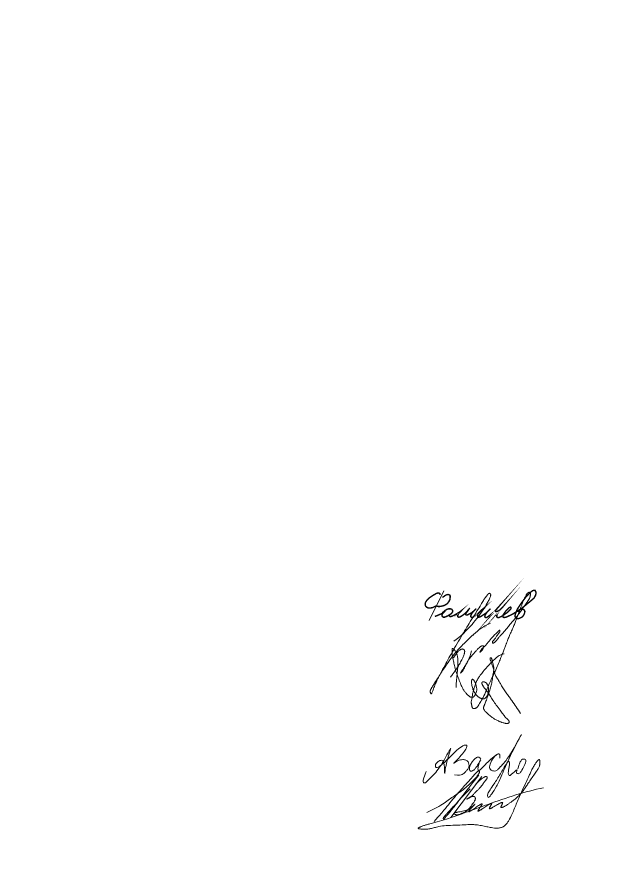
# Model space of a CAD drawing. Header units: millimetres. Extents: x 0 to 420, y 0 to 297.
# Drawn here: x 218.6 to 295.4, y 0 to 108.8 of the extents above; entities that cross this region are included whole.
import ezdxf

# ---------------------------------------------------------------- set-up
doc = ezdxf.new("R2010")
doc.units = ezdxf.units.MM
for name, pattern in [('K5LT32789', [0]), ('K5LT32790', [0]), ('K5LT32791', [0])]:
    doc.linetypes.add(name, pattern=pattern)
doc.layers.add('Системный слой', color=7, linetype='Continuous')

# ---------------------------------------------------------------- blocks, each defined once
blk = doc.blocks.new('U30')
at = {"layer": 'Системный слой', "color": 5, "linetype": 'K5LT32789', "lineweight": 18, "true_color": 0x0000ff}
for points in [[(278.21, 13.45), (278.01, 13.76), (277.7, 13.76), (277.4, 13.46), (277.07, 13.13), (276.8, 12.67), (276.69, 12.07), (276.87, 11.89), (277.2, 11.97), (277.4, 12.17), (277.63, 12.44), (277.95, 12.93), (278.3, 13.63), (277.95, 12.93), (277.83, 12.37), (277.83, 12.04), (277.91, 11.96), (278.06, 12.01), (278.74, 12.77), (279.48, 13.45), (279.85, 13.79), (280.25, 14.05), (280.44, 14.16), (280.59, 14.16), (280.66, 13.96), (280.66, 13.73), (280.66, 13.49), (280.66, 13.96), (280.59, 14.16), (280.44, 14.17), (279.85, 13.79), (279.31, 12.71), (279.31, 12.24), (279.53, 12.02), (279.84, 11.94), (280.16, 11.94), (280.41, 12.19), (280.73, 12.51), (281.76, 13.54), (284.24, 18.15), (281.76, 13.54), (280.88, 11.34), (280.2, 9.91), (279.59, 8.95), (279.19, 8.48), (279.07, 8.58), (279.07, 8.99), (279.35, 9.5), (279.87, 10.2), (280.71, 11.57), (281.55, 13.01), (281.73, 13.19), (281.87, 13.17), (281.91, 12.95), (281.84, 12.46), (281.78, 12.07), (281.7, 11.69), (281.78, 11.41), (281.94, 11.32), (282.16, 11.55), (282.58, 11.87), (282.95, 12.24), (282.71, 11.75), (282.82, 11.64), (282.99, 11.57), (283.18, 11.64), (283.41, 11.87), (284.04, 13.18), (283.96, 13.44), (283.73, 13.51), (283.42, 13.43), (283.22, 13.04), (283.07, 12.6), (282.95, 12.21)], [(271.18, 11.87), (271, 11.36), (270.81, 10.86), (270.76, 10.54), (270.89, 10.41), (271.08, 10.41), (271.25, 10.58), (271.76, 11.09), (273, 12.33), (274.79, 15.84), (273.71, 13.22), (273.53, 10.88), (273.53, 13.03), (273.31, 13.38), (272.79, 13.27), (272.44, 12.92), (272.32, 12.6), (272.44, 12.38), (272.76, 12.38), (273.53, 13.03), (274.58, 14.09), (275.31, 14.82), (276.13, 15.35), (276.48, 15.25), (276.39, 14.95), (276.18, 14.57), (275.49, 13.76), (274.92, 13.08), (274.53, 12.81), (275.29, 13.33), (275.91, 13.44), (276.31, 13.36), (276.58, 13.15), (276.7, 12.83), (276.7, 12.44), (276.46, 12.08), (276.22, 11.83), (275.84, 11.46), (275.42, 11.36), (274.84, 11.47)]]:
    blk.add_open_spline(points, degree=3, dxfattribs=at)
blk = doc.blocks.new('U31')
at = {"layer": 'Системный слой', "color": 5, "linetype": 'K5LT32790', "lineweight": 18, "true_color": 0x0000ff}
blk.add_open_spline([(275.03, 22.66), (275.06, 23.85), (275.36, 25.19), (275.22, 26.6), (275.15, 26.88), (275.08, 27.06), (274.99, 27.22), (274.91, 27.36), (274.82, 27.48), (274.75, 27.57), (274.7, 27.62), (274.66, 27.65), (274.64, 27.66), (274.63, 27.67), (274.61, 27.68), (274.6, 27.68), (274.59, 27.68), (274.59, 27.68), (274.58, 27.68), (274.57, 27.68), (274.57, 27.68), (274.56, 27.68), (274.56, 27.67), (274.55, 27.67), (274.55, 27.66), (274.54, 27.65), (274.53, 27.64), (274.53, 27.63), (274.52, 27.61), (274.52, 27.59), (274.51, 27.56), (274.5, 27.51), (274.5, 27.45), (274.5, 27.36), (274.5, 27.25), (274.5, 27.12), (274.52, 26.99), (274.54, 26.83), (274.57, 26.64), (274.63, 26.38), (274.71, 25.99), (274.82, 25.43), (275.01, 24.73), (275.28, 23.97), (275.55, 23.27), (275.8, 22.67), (276.05, 22.24), (276.29, 21.93), (276.5, 21.72), (276.66, 21.57), (276.77, 21.48), (276.84, 21.45), (276.9, 21.43), (276.95, 21.41), (277, 21.41), (277.05, 21.41), (277.1, 21.41), (277.15, 21.42), (277.2, 21.44), (277.24, 21.45), (277.27, 21.48), (277.3, 21.5), (277.34, 21.53), (277.37, 21.57), (277.42, 21.63), (277.47, 21.72), (277.54, 21.83), (277.6, 21.96), (277.64, 22.09), (277.67, 22.21), (277.68, 22.33), (277.68, 22.46), (277.66, 22.63), (277.62, 22.84), (277.56, 23.06), (277.49, 23.27), (277.43, 23.42), (277.37, 23.51), (277.32, 23.58), (277.28, 23.63), (277.24, 23.67), (277.21, 23.69), (277.19, 23.71), (277.18, 23.72), (277.16, 23.72), (277.15, 23.73), (277.14, 23.73), (277.14, 23.73), (277.13, 23.73), (277.12, 23.72), (277.12, 23.72), (277.11, 23.72), (277.1, 23.71), (277.1, 23.71), (277.09, 23.7), (277.08, 23.69), (277.07, 23.68), (277.06, 23.66), (277.05, 23.63), (277.04, 23.6), (277.02, 23.55), (277.01, 23.5), (277, 23.44), (277, 23.37), (277, 23.28), (277.02, 23.16), (277.05, 23), (277.09, 22.78), (277.15, 22.54), (277.23, 22.32), (277.34, 22.12), (277.46, 21.92), (277.61, 21.73), (277.77, 21.56), (277.93, 21.43), (278.06, 21.33), (278.18, 21.28), (278.28, 21.24), (278.37, 21.21), (278.44, 21.2), (278.51, 21.2), (278.57, 21.2), (278.62, 21.22), (278.66, 21.23), (278.7, 21.25), (278.74, 21.27), (278.78, 21.3), (278.82, 21.34), (278.88, 21.4), (278.94, 21.48), (279, 21.58), (279.06, 21.7), (279.12, 21.84), (279.16, 21.98), (279.19, 22.14), (279.2, 22.3), (279.2, 22.48), (279.18, 22.65), (279.14, 22.82), (279.09, 22.95), (279.04, 23.06), (278.99, 23.14), (278.94, 23.21), (278.89, 23.25), (278.84, 23.3), (278.78, 23.33), (278.72, 23.36), (278.66, 23.38), (278.61, 23.4), (278.57, 23.41), (278.53, 23.41), (278.5, 23.4), (278.48, 23.4), (278.45, 23.39), (278.42, 23.38), (278.4, 23.36), (278.38, 23.35), (278.37, 23.34), (278.35, 23.32), (278.35, 23.31), (278.34, 23.3), (278.34, 23.29), (278.33, 23.28), (278.33, 23.26), (278.33, 23.24), (278.33, 23.22), (278.33, 23.2), (278.34, 23.17), (278.36, 23.13), (278.38, 23.08), (278.41, 23.01), (278.46, 22.92), (278.52, 22.81), (278.6, 22.69), (278.72, 22.54), (278.9, 22.34), (279.12, 22.02), (279.41, 21.57), (279.75, 21), (280.2, 20.4), (280.65, 19.81), (281.02, 19.3), (281.29, 18.92), (281.5, 18.71), (281.64, 18.6), (281.72, 18.5), (281.78, 18.43), (281.81, 18.37), (281.83, 18.32), (281.84, 18.28), (281.84, 18.25), (281.85, 18.22), (281.84, 18.2), (281.84, 18.19), (281.84, 18.17), (281.83, 18.16), (281.82, 18.15), (281.81, 18.14), (281.8, 18.13), (281.79, 18.11), (281.77, 18.1), (281.75, 18.09), (281.72, 18.08), (281.68, 18.06), (281.64, 18.05), (281.59, 18.05), (281.53, 18.04), (281.46, 18.05), (281.37, 18.06), (281.23, 18.09), (281.02, 18.15), (280.72, 18.25), (280.36, 18.41), (279.99, 18.6), (279.69, 18.79), (279.45, 18.99), (279.23, 19.18), (279, 19.39), (278.79, 19.57), (278.67, 19.72), (278.61, 19.81), (278.58, 19.87), (278.57, 19.92), (278.56, 19.97), (278.55, 20.02), (278.55, 20.07), (278.56, 20.12), (278.57, 20.17), (278.59, 20.23), (278.62, 20.31), (278.66, 20.41), (278.73, 20.57), (278.82, 20.78), (278.92, 21.07), (279.02, 21.38), (279.15, 21.72), (279.3, 22.13), (279.46, 22.65), (279.61, 23.25), (279.7, 23.81), (279.75, 24.26), (279.82, 24.61), (279.87, 24.9), (279.88, 25.13), (279.86, 25.31), (279.82, 25.49), (279.77, 25.69), (279.72, 25.9), (279.68, 26.08), (279.65, 26.22), (279.62, 26.32), (279.59, 26.38), (279.57, 26.42), (279.56, 26.45), (279.55, 26.46), (279.54, 26.47), (279.53, 26.48), (279.52, 26.48), (279.51, 26.48), (279.5, 26.49), (279.5, 26.49), (279.49, 26.49), (279.48, 26.49), (279.47, 26.48), (279.46, 26.48), (279.45, 26.47), (279.44, 26.47), (279.43, 26.46), (279.42, 26.45), (279.41, 26.44), (279.4, 26.43), (279.4, 26.42), (279.39, 26.41), (279.39, 26.39), (279.38, 26.37), (279.38, 26.35), (279.38, 26.33), (279.39, 26.3), (279.4, 26.26), (279.41, 26.21), (279.43, 26.15), (279.47, 26.07), (279.52, 25.97), (279.57, 25.85), (279.61, 25.71), (279.66, 25.53), (279.74, 25.31), (279.83, 25.05), (279.92, 24.74), (280, 24.46), (280.09, 24.21), (280.21, 24), (280.34, 23.79), (280.5, 23.55), (280.67, 23.24), (280.9, 22.83), (281.2, 22.37), (281.54, 21.88), (281.87, 21.42), (282.47, 20.59), (282.94, 19.9), (283.29, 19.35)], degree=3, knots=[0, 0, 0, 0, 23.088924, 25.905784, 27.368497, 28.578535, 29.721875, 30.813961, 31.805183, 32.534012, 32.992903, 33.225793, 33.377047, 33.48833, 33.574551, 33.643805, 33.701224, 33.750367, 33.79387, 33.833355, 33.872141, 33.912355, 33.95659, 34.00557, 34.061357, 34.126468, 34.204109, 34.298549, 34.415744, 34.564555, 34.759459, 35.028229, 35.412864, 35.997175, 36.728139, 37.568941, 38.433825, 39.401332, 40.578431, 42.235398, 44.569602, 48.269133, 53.187712, 58.58434, 63.764044, 67.778676, 70.998143, 73.369834, 75.349816, 76.796874, 77.581324, 78.028914, 78.378087, 78.696803, 79.013489, 79.343373, 79.678587, 80.006824, 80.317932, 80.606471, 80.866035, 81.11641, 81.383983, 81.718354, 82.16781, 82.839361, 83.733235, 84.705422, 85.582724, 86.324391, 87.057116, 87.890757, 88.945341, 90.321141, 91.965571, 93.426367, 94.484215, 95.101021, 95.580997, 96.013141, 96.361093, 96.626002, 96.782739, 96.889142, 96.971138, 97.03813, 97.095272, 97.145901, 97.188561, 97.228747, 97.268915, 97.315311, 97.366861, 97.425655, 97.494454, 97.577142, 97.679623, 97.811915, 97.985663, 98.226797, 98.532587, 98.897786, 99.296036, 99.737821, 100.261724, 100.964229, 101.99978, 103.525411, 105.150667, 106.72453, 108.093532, 109.590313, 111.195302, 112.777483, 114.126394, 115.159714, 115.93325, 116.599105, 117.196687, 117.716186, 118.147278, 118.512091, 118.830828, 119.112084, 119.376147, 119.650254, 119.966184, 120.348472, 120.832611, 121.462575, 122.257884, 123.166317, 124.121896, 125.077441, 126.058759, 127.110722, 128.27138, 129.455541, 130.54928, 131.472222, 132.224076, 132.842804, 133.343527, 133.786162, 134.209733, 134.641953, 135.076751, 135.490934, 135.840567, 136.1162, 136.329021, 136.516582, 136.697073, 136.87991, 137.063295, 137.235465, 137.38613, 137.514261, 137.623548, 137.718445, 137.797689, 137.875651, 137.957944, 138.055516, 138.163779, 138.288043, 138.436309, 138.622516, 138.862075, 139.203128, 139.704326, 140.381097, 141.218915, 142.127317, 143.259517, 144.821141, 147.317764, 150.75711, 155.19517, 160.069171, 165.224464, 169.471142, 172.421411, 174.092925, 175.138298, 175.966748, 176.479558, 176.900272, 177.244752, 177.52135, 177.72293, 177.873709, 177.996322, 178.101436, 178.195314, 178.281517, 178.366118, 178.454913, 178.554755, 178.670049, 178.807074, 178.975201, 179.187234, 179.439473, 179.719727, 180.029511, 180.383269, 180.823448, 181.407111, 182.246837, 183.563618, 185.512414, 188.365901, 191.16936, 193.636194, 195.215931, 197.147086, 199.269225, 201.224518, 202.392176, 202.935446, 203.335749, 203.665039, 203.98044, 204.30527, 204.630666, 204.95421, 205.28424, 205.683122, 206.145312, 206.866804, 207.837862, 209.464316, 211.387339, 213.648133, 215.828171, 218.361631, 222.046321, 226.400789, 230.237614, 232.987127, 235.143069, 237.145235, 238.600123, 239.59432, 240.714469, 242.086859, 243.579513, 244.83703, 245.773068, 246.379449, 246.80954, 247.077534, 247.227517, 247.33398, 247.41847, 247.489521, 247.552012, 247.609222, 247.663606, 247.717168, 247.768592, 247.820784, 247.876677, 247.942191, 248.018083, 248.10247, 248.189421, 248.269471, 248.347072, 248.425637, 248.512886, 248.605679, 248.706816, 248.820413, 248.952282, 249.111489, 249.313956, 249.574155, 249.89782, 250.303709, 250.841791, 251.528272, 252.381244, 253.359593, 254.475963, 255.872687, 257.851092, 259.938273, 261.963603, 263.469883, 265.046448, 266.586695, 268.366913, 270.599666, 273.407082, 277.373027, 281.234201, 284.882343, 288.313023, 301, 301, 301, 301], dxfattribs=at)
blk = doc.blocks.new('U32')
at = {"layer": 'Системный слой', "color": 5, "linetype": 'K5LT32790', "lineweight": 18, "true_color": 0x0000ff}
for points, knots in [([(277, 27.38), (276.93, 26.95), (276.72, 26.4), (276.4, 25.74), (276.18, 25.39), (276.03, 25.1), (275.94, 24.92), (275.89, 24.82), (275.85, 24.76), (275.81, 24.71), (275.78, 24.67), (275.75, 24.63), (275.71, 24.6), (275.68, 24.57), (275.66, 24.54), (275.65, 24.53), (275.64, 24.52), (275.63, 24.52), (275.63, 24.52), (275.62, 24.52), (275.62, 24.52), (275.62, 24.51), (275.62, 24.51), (275.62, 24.51), (275.61, 24.52), (275.61, 24.52), (275.61, 24.52), (275.61, 24.52), (275.61, 24.53), (275.62, 24.53), (275.62, 24.53), (275.62, 24.54), (275.62, 24.55), (275.63, 24.56), (275.64, 24.58), (275.65, 24.61), (275.66, 24.64), (275.67, 24.67), (275.69, 24.71), (275.72, 24.76), (275.75, 24.81), (275.79, 24.87), (275.85, 24.95), (275.94, 25.07), (276.06, 25.24), (276.19, 25.46), (276.32, 25.69), (276.45, 25.92), (276.6, 26.18), (276.79, 26.45), (276.99, 26.69), (277.17, 26.9), (277.36, 27.12), (277.58, 27.38), (277.84, 27.64), (278.04, 27.83), (278.16, 27.92), (278.23, 27.96), (278.28, 27.99), (278.33, 28.01), (278.37, 28.02), (278.41, 28.03), (278.44, 28.03), (278.45, 28.03), (278.47, 28.03), (278.48, 28.03), (278.49, 28.02), (278.5, 28.02), (278.51, 28.01), (278.51, 28.01), (278.52, 28), (278.52, 28), (278.53, 27.99), (278.53, 27.98), (278.53, 27.96), (278.53, 27.95), (278.53, 27.93), (278.53, 27.9), (278.53, 27.86), (278.52, 27.81), (278.51, 27.75), (278.5, 27.69), (278.48, 27.63), (278.46, 27.58), (278.43, 27.54), (278.4, 27.49), (278.36, 27.43), (278.32, 27.38), (278.28, 27.34), (278.25, 27.31), (278.22, 27.28), (278.19, 27.26), (278.16, 27.23), (278.14, 27.22), (278.13, 27.21), (278.12, 27.2), (278.11, 27.2), (278.1, 27.19), (278.1, 27.19), (278.1, 27.19), (278.09, 27.19), (278.09, 27.19), (278.09, 27.19), (278.09, 27.19), (278.09, 27.19), (278.09, 27.19), (278.09, 27.2), (278.09, 27.2), (278.09, 27.2), (278.09, 27.2), (278.09, 27.21), (278.09, 27.21), (278.09, 27.22), (278.09, 27.23), (278.1, 27.24), (278.11, 27.25), (278.12, 27.27), (278.13, 27.3), (278.14, 27.32), (278.16, 27.34), (278.17, 27.37), (278.19, 27.4), (278.22, 27.45), (278.25, 27.51), (278.3, 27.58), (278.36, 27.65), (278.44, 27.74), (278.55, 27.83), (278.69, 27.95), (278.82, 28.09), (278.94, 28.23), (279.05, 28.37), (279.18, 28.52), (279.31, 28.67), (279.44, 28.84), (279.57, 29.01), (279.74, 29.19), (279.92, 29.36), (280.1, 29.53), (280.23, 29.66), (280.32, 29.76), (280.38, 29.83), (280.43, 29.89), (280.48, 29.94), (280.51, 29.97), (280.54, 30), (280.56, 30.01), (280.57, 30.02), (280.58, 30.02), (280.59, 30.02), (280.6, 30.02), (280.6, 30.02), (280.61, 30.02), (280.61, 30.02), (280.62, 30.02), (280.62, 30.02), (280.62, 30.02), (280.63, 30.01), (280.63, 30.01), (280.63, 30), (280.64, 30), (280.64, 29.99), (280.64, 29.98), (280.65, 29.96), (280.65, 29.95), (280.65, 29.92), (280.65, 29.9), (280.65, 29.87), (280.65, 29.85), (280.64, 29.82), (280.63, 29.8), (280.61, 29.76), (280.59, 29.73), (280.54, 29.67), (280.48, 29.58), (280.39, 29.47), (280.28, 29.33), (280.18, 29.17), (280.08, 29.02), (279.98, 28.9), (279.9, 28.79), (279.84, 28.71), (279.79, 28.65), (279.74, 28.61), (279.71, 28.57), (279.69, 28.54), (279.69, 28.52), (279.68, 28.51), (279.68, 28.49), (279.68, 28.47), (279.68, 28.46), (279.68, 28.44), (279.68, 28.42), (279.69, 28.41), (279.69, 28.4), (279.7, 28.39), (279.7, 28.38), (279.71, 28.37), (279.71, 28.37), (279.72, 28.37), (279.73, 28.36), (279.73, 28.36), (279.74, 28.36), (279.75, 28.36), (279.76, 28.36), (279.77, 28.36), (279.79, 28.37), (279.81, 28.37), (279.84, 28.38), (279.87, 28.4), (279.91, 28.43), (279.96, 28.46), (280.01, 28.5), (280.06, 28.55), (280.13, 28.61), (280.21, 28.71), (280.31, 28.85), (280.47, 29.06), (280.7, 29.31), (281, 29.63), (281.31, 30), (281.66, 30.42), (282, 30.83), (282.35, 31.23), (282.69, 31.63), (283.04, 32.06), (283.37, 32.53), (283.69, 32.99), (284, 33.41), (284.25, 33.78), (284.42, 34.05), (284.51, 34.24), (284.54, 34.36), (284.56, 34.46), (284.57, 34.54), (284.58, 34.6), (284.59, 34.64), (284.59, 34.68), (284.58, 34.72), (284.58, 34.75), (284.57, 34.77), (284.56, 34.8), (284.54, 34.82), (284.53, 34.84), (284.51, 34.86), (284.5, 34.87), (284.48, 34.88), (284.47, 34.88), (284.46, 34.89), (284.44, 34.89), (284.43, 34.89), (284.41, 34.89), (284.39, 34.89), (284.37, 34.89), (284.35, 34.88), (284.32, 34.87), (284.29, 34.85), (284.25, 34.82), (284.22, 34.8), (284.18, 34.76), (284.14, 34.71), (284.11, 34.66), (284.06, 34.58), (284.01, 34.49), (283.92, 34.34), (283.81, 34.12), (283.68, 33.83), (283.55, 33.49), (283.42, 33.14), (283.27, 32.78), (283.1, 32.38), (282.94, 31.95), (282.77, 31.48), (282.6, 31), (282.4, 30.48), (282.15, 29.92), (281.89, 29.38), (281.7, 28.9), (281.58, 28.57), (281.51, 28.38), (281.47, 28.27), (281.41, 28.11), (281.32, 27.84), (281.16, 27.44), (280.95, 26.94), (280.73, 26.37), (280.47, 25.69), (280.12, 24.92), (279.68, 24.03), (279.24, 23.06), (278.82, 22.09), (278.44, 21.25), (278.07, 20.7), (277.9, 20.35), (277.78, 20.19), (277.71, 20.11), (277.66, 20.07), (277.61, 20.04), (277.55, 20.01), (277.49, 19.99), (277.43, 19.98), (277.37, 19.97), (277.31, 19.96), (277.27, 19.97), (277.23, 19.97), (277.21, 19.98), (277.19, 19.99), (277.17, 20), (277.16, 20.01), (277.15, 20.02), (277.13, 20.04), (277.12, 20.06), (277.11, 20.08), (277.09, 20.12), (277.08, 20.16), (277.06, 20.24), (277.04, 20.34), (277.01, 20.46), (276.98, 20.6), (276.97, 20.73), (276.98, 20.87), (277.01, 21.04), (277.05, 21.24), (277.1, 21.52), (277.15, 21.88), (277.25, 22.29), (277.37, 22.67), (277.48, 22.97), (277.56, 23.22), (277.64, 23.44), (277.76, 23.68), (277.92, 23.94), (278.18, 24.3), (278.54, 24.77), (279.03, 25.33), (279.55, 25.89), (280.02, 26.36), (280.38, 26.66), (280.66, 26.82), (280.91, 26.92), (281.09, 26.98), (281.2, 27.01)], [0, 0, 0, 0, 9.050129, 12.27524, 15.459, 17.73484, 19.057413, 19.710841, 20.186256, 20.578255, 20.920156, 21.263228, 21.624829, 21.943402, 22.174143, 22.29629, 22.36276, 22.406894, 22.439057, 22.464194, 22.484922, 22.502166, 22.516262, 22.528133, 22.539447, 22.552242, 22.56817, 22.588053, 22.611987, 22.639741, 22.672744, 22.715192, 22.776687, 22.87041, 23.023044, 23.2152, 23.446308, 23.698853, 24.014406, 24.364067, 24.793807, 25.28352, 25.941626, 26.877925, 28.429965, 30.348657, 32.240773, 33.898399, 35.948367, 38.485583, 40.825304, 42.59187, 44.267244, 46.970047, 49.74801, 51.863744, 52.701471, 53.104911, 53.483029, 53.862972, 54.210178, 54.473163, 54.650607, 54.780151, 54.882015, 54.96597, 55.037892, 55.101774, 55.160577, 55.215489, 55.269733, 55.3265, 55.390437, 55.464507, 55.552848, 55.661752, 55.802045, 55.996896, 56.278982, 56.657771, 57.087852, 57.530059, 57.926999, 58.28654, 58.645161, 59.086887, 59.580412, 60.070145, 60.456808, 60.770321, 61.020502, 61.287434, 61.539711, 61.751465, 61.877288, 61.951174, 62.001019, 62.037083, 62.064047, 62.085222, 62.102691, 62.117816, 62.131035, 62.143011, 62.154708, 62.167188, 62.181333, 62.197688, 62.21651, 62.238222, 62.264236, 62.296726, 62.338711, 62.394112, 62.469848, 62.581386, 62.750144, 62.953234, 63.151975, 63.325302, 63.501424, 63.750698, 64.126703, 64.655732, 65.239268, 65.888652, 66.649933, 67.724768, 68.970934, 70.450533, 71.673771, 72.965674, 74.199734, 75.716608, 77.191491, 78.669398, 80.263602, 82.259995, 84.0227, 85.431088, 86.180031, 86.82002, 87.357354, 87.830339, 88.196682, 88.427814, 88.563885, 88.657509, 88.728451, 88.784957, 88.831759, 88.871976, 88.907862, 88.941164, 88.973333, 89.002363, 89.031139, 89.061129, 89.097204, 89.139544, 89.190239, 89.252182, 89.329582, 89.428874, 89.559889, 89.727893, 89.910432, 90.08993, 90.259821, 90.437176, 90.634512, 90.867411, 91.167757, 91.627014, 92.382088, 93.419966, 94.672454, 96.030915, 97.344377, 98.512333, 99.382533, 100.080146, 100.642761, 101.098523, 101.416568, 101.614452, 101.761411, 101.888131, 102.002041, 102.112642, 102.228685, 102.353162, 102.475542, 102.582798, 102.67162, 102.744553, 102.805473, 102.857643, 102.905538, 102.953137, 103.003348, 103.057077, 103.11538, 103.180499, 103.255316, 103.343787, 103.451799, 103.589159, 103.775473, 104.036879, 104.381072, 104.782032, 105.231565, 105.731185, 106.331113, 107.131661, 108.329516, 110.150194, 112.636877, 115.501671, 119.160964, 122.898631, 126.952961, 130.409086, 134.037174, 137.994275, 142.035946, 146.041027, 149.822245, 153.085433, 155.385996, 156.523495, 157.344961, 158.084473, 158.656408, 159.032405, 159.319553, 159.62593, 159.882585, 160.081757, 160.265654, 160.447561, 160.63144, 160.806021, 160.962993, 161.100471, 161.220792, 161.327559, 161.424857, 161.521276, 161.623153, 161.736504, 161.863212, 162.008568, 162.179889, 162.387514, 162.643846, 162.945007, 163.264358, 163.6135, 164.014772, 164.533206, 165.020618, 165.794064, 166.857794, 168.64401, 171.006738, 173.517367, 176.204619, 178.789913, 181.800729, 185.264053, 188.598832, 192.086757, 196.039981, 200.351441, 204.98312, 208.606796, 211.174086, 212.324149, 212.840152, 213.814159, 215.76165, 218.911517, 222.760316, 227.121283, 231.883071, 238.054257, 244.879079, 252.670992, 260.372327, 267.206768, 271.910472, 274.294825, 275.442431, 276.007431, 276.456493, 276.872537, 277.298483, 277.734538, 278.182349, 278.627236, 279.027811, 279.347916, 279.582846, 279.760539, 279.906542, 280.032941, 280.152577, 280.276179, 280.413989, 280.572354, 280.762102, 281.004984, 281.334701, 281.830666, 282.557033, 283.530703, 284.521091, 285.429966, 286.323075, 287.47734, 288.942216, 290.783007, 293.428229, 296.57457, 299.586331, 301.717918, 303.359613, 305.016414, 306.799751, 308.827327, 311.560281, 315.955926, 321.284596, 327.290578, 331.929165, 335.294372, 337.07654, 338.608554, 341, 341, 341, 341]), ([(274.72, 28.61), (275.59, 29.22), (276.7, 30.27), (277.89, 31.79), (278.63, 32.76), (279.06, 33.58), (279.34, 34.07), (279.43, 34.33), (279.46, 34.46), (279.47, 34.54), (279.47, 34.59), (279.46, 34.63), (279.46, 34.65), (279.45, 34.67), (279.44, 34.68), (279.43, 34.69), (279.42, 34.7), (279.41, 34.72), (279.4, 34.73), (279.38, 34.74), (279.36, 34.74), (279.34, 34.75), (279.32, 34.75), (279.3, 34.76), (279.28, 34.76), (279.26, 34.75), (279.25, 34.75), (279.23, 34.74), (279.22, 34.73), (279.2, 34.72), (279.18, 34.7), (279.15, 34.68), (279.11, 34.63), (279.04, 34.56), (278.93, 34.42), (278.76, 34.19), (278.51, 33.8), (278.18, 33.22), (277.65, 32.4), (276.84, 31.13), (275.76, 29.35), (274.57, 27.3), (273.58, 25.52), (272.93, 24.29), (272.57, 23.57), (272.37, 23.14), (272.24, 22.81), (272.12, 22.52), (272.03, 22.27), (271.96, 22.08), (271.91, 21.97), (271.89, 21.92), (271.88, 21.9), (271.87, 21.88), (271.86, 21.87), (271.85, 21.87), (271.85, 21.86), (271.84, 21.86), (271.84, 21.86), (271.83, 21.86), (271.83, 21.86), (271.83, 21.86), (271.82, 21.86), (271.82, 21.86), (271.81, 21.86), (271.81, 21.87), (271.8, 21.87), (271.8, 21.87), (271.79, 21.88), (271.79, 21.89), (271.78, 21.9), (271.77, 21.92), (271.75, 21.95), (271.74, 21.99), (271.72, 22.03), (271.71, 22.08), (271.71, 22.13), (271.71, 22.19), (271.71, 22.24), (271.72, 22.3), (271.74, 22.37), (271.77, 22.43), (271.82, 22.52), (271.9, 22.64), (272.05, 22.89), (272.34, 23.35), (272.87, 24.19), (273.66, 25.39), (274.65, 26.84), (275.82, 28.11), (276.96, 29.2), (277.88, 30.03), (278.7, 30.59), (279.2, 30.82), (279.44, 30.93)], [0, 0, 0, 0, 8.550609, 12.054989, 15.548009, 18.191121, 19.498995, 20.058209, 20.381615, 20.589671, 20.716665, 20.79368, 20.851701, 20.900722, 20.944653, 20.985245, 21.025642, 21.06834, 21.115939, 21.168338, 21.224707, 21.283052, 21.340576, 21.394663, 21.443781, 21.488289, 21.53119, 21.575808, 21.625508, 21.683081, 21.754287, 21.848548, 21.98875, 22.223415, 22.641351, 23.38396, 24.591455, 26.333193, 28.725175, 32.394143, 38.444137, 45.386804, 51.336644, 54.759282, 56.550214, 57.736198, 58.581068, 59.410817, 60.190375, 60.748602, 61.044545, 61.139793, 61.19713, 61.237089, 61.267135, 61.290713, 61.309862, 61.325937, 61.339917, 61.352551, 61.36445, 61.376142, 61.388111, 61.400062, 61.412022, 61.424542, 61.439066, 61.45699, 61.479741, 61.509795, 61.550475, 61.607942, 61.688058, 61.795635, 61.922219, 62.059168, 62.198495, 62.342871, 62.495112, 62.658157, 62.830855, 63.02153, 63.245709, 63.594568, 64.237865, 65.516344, 67.957442, 72.253573, 76.989753, 81.977365, 86.090995, 89.562811, 91.905588, 94, 94, 94, 94]), ([(274.7, 26.49), (274.88, 26.77), (275.08, 27.12), (275.41, 27.41), (275.54, 27.5), (275.64, 27.55), (275.71, 27.59), (275.77, 27.6), (275.81, 27.61), (275.85, 27.61), (275.88, 27.61), (275.91, 27.6), (275.94, 27.59), (275.97, 27.58), (275.99, 27.56), (276.02, 27.54), (276.05, 27.52), (276.07, 27.5), (276.08, 27.47), (276.1, 27.45), (276.11, 27.42), (276.12, 27.39), (276.12, 27.35), (276.13, 27.31), (276.13, 27.26), (276.12, 27.19), (276.1, 27.1), (276.07, 26.97), (276.01, 26.8), (275.9, 26.54), (275.72, 26.15), (275.47, 25.68), (275.18, 25.21), (274.88, 24.8), (274.6, 24.41), (274.42, 24.15), (274.32, 24)], [0, 0, 0, 0, 6.031327, 7.224988, 8.103691, 8.779791, 9.271523, 9.620615, 9.879085, 10.092232, 10.278511, 10.453749, 10.630111, 10.818394, 11.017829, 11.223201, 11.427374, 11.623322, 11.806227, 11.978077, 12.150954, 12.337468, 12.550087, 12.799771, 13.111892, 13.519386, 14.078895, 14.842107, 15.895849, 17.445078, 19.990893, 23.601088, 27.190299, 30.147219, 32.759048, 36, 36, 36, 36])]:
    blk.add_open_spline(points, degree=3, knots=knots, dxfattribs=at)
blk = doc.blocks.new('U33')
at = {"layer": 'Системный слой', "color": 5, "linetype": 'K5LT32790', "lineweight": 18, "true_color": 0x0000ff}
blk.add_line((278.33, 11.23), (274.33, 5.99), dxfattribs=at)
for points, knots in [([(277.58, 10.24), (277.76, 10.47), (278.02, 10.76), (278.39, 11.01), (278.56, 11.12), (278.68, 11.19), (278.76, 11.22), (278.8, 11.23), (278.84, 11.24), (278.86, 11.24), (278.89, 11.23), (278.91, 11.23), (278.93, 11.22), (278.95, 11.21), (278.97, 11.2), (278.99, 11.18), (279, 11.17), (279.01, 11.16), (279.02, 11.15), (279.02, 11.14), (279.03, 11.13), (279.03, 11.11), (279.03, 11.1), (279.03, 11.08), (279.03, 11.07), (279.02, 11.05), (279.02, 11.03), (279, 11), (278.98, 10.97), (278.95, 10.92), (278.9, 10.86), (278.83, 10.77), (278.75, 10.66), (278.65, 10.53), (278.54, 10.36), (278.39, 10.15), (278.19, 9.9), (277.94, 9.64), (277.69, 9.39), (277.48, 9.18), (277.31, 9), (277.19, 8.87), (277.09, 8.76), (277, 8.69), (276.93, 8.63), (276.87, 8.59), (276.8, 8.54), (276.72, 8.49), (276.63, 8.44), (276.56, 8.4), (276.51, 8.38), (276.48, 8.36), (276.45, 8.35), (276.44, 8.34), (276.43, 8.34), (276.42, 8.34), (276.42, 8.33), (276.41, 8.33), (276.41, 8.33), (276.41, 8.33), (276.41, 8.33), (276.41, 8.33), (276.41, 8.33), (276.41, 8.33), (276.41, 8.33), (276.41, 8.33), (276.41, 8.34), (276.41, 8.34), (276.41, 8.34), (276.41, 8.34), (276.42, 8.34), (276.42, 8.35), (276.42, 8.35), (276.43, 8.36), (276.44, 8.36), (276.45, 8.37), (276.47, 8.38), (276.49, 8.4), (276.53, 8.42), (276.58, 8.45), (276.65, 8.5), (276.73, 8.55), (276.82, 8.59), (276.91, 8.63), (277, 8.66), (277.09, 8.68), (277.17, 8.69), (277.24, 8.69), (277.29, 8.68), (277.33, 8.68), (277.36, 8.66), (277.39, 8.65), (277.41, 8.64), (277.42, 8.63), (277.44, 8.61), (277.45, 8.6), (277.46, 8.58), (277.47, 8.55), (277.48, 8.52), (277.49, 8.49), (277.5, 8.45), (277.5, 8.41), (277.5, 8.36), (277.49, 8.32), (277.48, 8.26), (277.45, 8.2), (277.42, 8.13), (277.36, 8.04), (277.27, 7.9), (277.13, 7.7), (276.96, 7.44), (276.75, 7.17), (276.54, 6.95), (276.34, 6.79), (276.17, 6.68), (275.98, 6.59), (275.77, 6.51), (275.54, 6.43), (275.35, 6.35), (275.22, 6.32), (275.14, 6.31), (275.09, 6.31), (275.05, 6.32), (275.01, 6.33), (274.96, 6.35), (274.91, 6.37), (274.87, 6.39), (274.85, 6.41), (274.82, 6.42), (274.8, 6.43), (274.79, 6.45), (274.77, 6.46), (274.76, 6.48), (274.75, 6.49), (274.75, 6.5), (274.75, 6.51), (274.75, 6.52), (274.75, 6.53), (274.76, 6.54), (274.77, 6.55), (274.79, 6.56), (274.81, 6.57), (274.84, 6.59), (274.88, 6.6), (274.93, 6.61), (274.99, 6.62), (275.07, 6.64), (275.19, 6.66), (275.35, 6.69), (275.57, 6.73), (275.87, 6.79), (276.2, 6.87), (276.52, 6.99), (276.78, 7.12), (276.98, 7.25), (277.12, 7.36), (277.23, 7.45), (277.3, 7.52), (277.36, 7.58), (277.39, 7.61), (277.42, 7.64), (277.43, 7.66), (277.45, 7.67), (277.45, 7.68), (277.46, 7.69), (277.47, 7.7), (277.47, 7.7), (277.47, 7.71), (277.47, 7.71), (277.47, 7.71), (277.47, 7.71), (277.47, 7.71), (277.47, 7.71), (277.47, 7.71), (277.47, 7.71), (277.47, 7.71), (277.47, 7.71), (277.46, 7.71), (277.46, 7.7), (277.45, 7.7), (277.44, 7.69), (277.43, 7.68), (277.42, 7.66), (277.4, 7.64), (277.37, 7.62), (277.33, 7.58), (277.28, 7.53), (277.21, 7.45), (277.11, 7.34), (276.99, 7.2), (276.86, 7.05), (276.77, 6.94), (276.72, 6.87), (276.69, 6.82), (276.67, 6.79), (276.66, 6.77), (276.66, 6.76), (276.65, 6.74), (276.65, 6.74), (276.65, 6.73), (276.65, 6.72), (276.65, 6.72), (276.66, 6.71), (276.67, 6.71), (276.68, 6.71), (276.69, 6.71), (276.71, 6.72), (276.73, 6.73), (276.76, 6.74), (276.79, 6.76), (276.84, 6.79), (276.9, 6.82), (276.99, 6.88), (277.1, 6.95), (277.28, 7.08), (277.52, 7.24), (277.77, 7.41), (277.98, 7.55), (278.12, 7.63), (278.2, 7.68), (278.25, 7.71), (278.29, 7.72), (278.32, 7.73), (278.34, 7.74), (278.35, 7.74), (278.37, 7.74), (278.37, 7.74), (278.38, 7.73), (278.38, 7.72), (278.39, 7.71), (278.38, 7.7), (278.38, 7.69), (278.38, 7.68), (278.37, 7.67), (278.36, 7.65), (278.35, 7.62), (278.33, 7.59), (278.31, 7.55), (278.27, 7.49), (278.21, 7.4), (278.12, 7.29), (278.03, 7.16), (277.95, 7.05), (277.9, 6.97), (277.87, 6.92), (277.86, 6.89), (277.85, 6.87), (277.84, 6.85), (277.84, 6.84), (277.83, 6.83), (277.83, 6.82), (277.84, 6.81), (277.84, 6.8), (277.84, 6.8), (277.85, 6.8), (277.86, 6.8), (277.88, 6.8), (277.89, 6.8), (277.92, 6.81), (277.95, 6.82), (277.98, 6.84), (278.03, 6.87), (278.09, 6.9), (278.18, 6.95), (278.3, 7.03), (278.48, 7.15), (278.72, 7.31), (278.97, 7.48), (279.18, 7.62), (279.33, 7.7), (279.41, 7.74), (279.46, 7.77), (279.5, 7.78), (279.53, 7.79), (279.55, 7.8), (279.57, 7.8), (279.58, 7.8), (279.59, 7.79), (279.6, 7.78), (279.6, 7.78), (279.6, 7.76), (279.6, 7.75), (279.6, 7.73), (279.59, 7.72), (279.59, 7.7), (279.58, 7.68), (279.56, 7.65), (279.54, 7.61), (279.5, 7.55), (279.45, 7.47), (279.4, 7.38), (279.36, 7.3), (279.33, 7.24), (279.31, 7.21), (279.3, 7.19), (279.3, 7.17), (279.3, 7.16), (279.29, 7.15), (279.29, 7.14), (279.3, 7.13), (279.3, 7.12), (279.31, 7.11), (279.32, 7.11), (279.33, 7.1), (279.34, 7.1), (279.36, 7.11), (279.38, 7.11), (279.41, 7.12), (279.45, 7.13), (279.5, 7.15), (279.57, 7.19), (279.65, 7.23), (279.78, 7.3), (279.96, 7.41), (280.2, 7.55), (280.45, 7.7), (280.64, 7.8), (280.77, 7.86), (280.83, 7.89), (280.88, 7.9), (280.92, 7.91), (280.94, 7.92), (280.96, 7.92), (280.98, 7.91), (280.99, 7.91), (281, 7.9), (281, 7.89), (281.01, 7.88), (281.01, 7.86), (281.01, 7.85), (281, 7.83), (281, 7.82), (280.99, 7.8), (280.98, 7.77), (280.96, 7.73), (280.94, 7.68), (280.9, 7.61), (280.86, 7.53), (280.83, 7.46), (280.8, 7.41), (280.79, 7.37), (280.79, 7.35), (280.78, 7.34), (280.78, 7.32), (280.78, 7.31), (280.79, 7.29), (280.79, 7.28), (280.8, 7.28), (280.8, 7.27), (280.81, 7.26), (280.82, 7.26), (280.84, 7.26), (280.85, 7.26), (280.87, 7.26), (280.9, 7.26), (280.93, 7.27), (280.96, 7.28), (281.01, 7.3), (281.07, 7.32), (281.14, 7.36), (281.24, 7.41), (281.39, 7.49), (281.6, 7.62), (281.87, 7.8), (282.17, 8.02), (282.46, 8.24), (282.73, 8.45), (282.96, 8.66), (283.19, 8.88), (283.42, 9.13), (283.66, 9.44), (283.93, 9.82), (284.23, 10.29), (284.59, 10.83), (284.98, 11.39), (285.33, 11.88), (285.58, 12.23), (285.69, 12.47), (285.74, 12.62), (285.77, 12.75), (285.78, 12.88), (285.79, 13.01), (285.8, 13.12), (285.79, 13.22), (285.78, 13.28), (285.77, 13.32), (285.76, 13.35), (285.75, 13.37), (285.75, 13.38), (285.74, 13.39), (285.73, 13.4), (285.72, 13.41), (285.71, 13.41), (285.71, 13.42), (285.7, 13.42), (285.69, 13.42), (285.68, 13.42), (285.67, 13.42), (285.66, 13.41), (285.65, 13.41), (285.63, 13.4), (285.62, 13.39), (285.6, 13.38), (285.57, 13.36), (285.54, 13.33), (285.5, 13.29), (285.45, 13.23), (285.38, 13.13), (285.28, 13), (285.16, 12.83), (285.03, 12.63), (284.9, 12.4), (284.76, 12.14), (284.6, 11.79), (284.38, 11.27), (284.01, 10.47), (283.46, 9.32), (282.83, 7.94), (282.32, 6.59), (281.86, 5.69), (281.55, 5.22), (281.37, 5.01), (281.24, 4.9), (281.13, 4.82), (281, 4.75), (280.85, 4.69), (280.68, 4.65), (280.48, 4.61), (280.23, 4.6), (279.92, 4.62), (279.49, 4.68), (278.93, 4.8), (278.29, 4.94), (277.62, 5.05), (276.9, 5.08), (276, 5.04), (274.92, 4.98), (273.82, 4.95), (272.92, 4.86), (272.26, 4.68), (271.76, 4.55), (271.34, 4.48), (271, 4.46), (270.73, 4.47), (270.51, 4.49), (270.36, 4.51), (270.27, 4.53), (270.22, 4.54), (270.2, 4.55), (270.18, 4.55), (270.17, 4.56), (270.16, 4.56), (270.16, 4.57), (270.15, 4.57), (270.15, 4.58), (270.15, 4.58), (270.14, 4.58), (270.14, 4.59), (270.14, 4.59), (270.14, 4.6), (270.15, 4.6), (270.15, 4.61), (270.15, 4.61), (270.16, 4.62), (270.16, 4.62), (270.17, 4.63), (270.18, 4.64), (270.19, 4.65), (270.21, 4.66), (270.24, 4.68), (270.28, 4.7), (270.33, 4.73), (270.41, 4.76), (270.53, 4.81), (270.69, 4.87), (270.86, 4.93), (271.04, 4.99), (271.23, 5.05), (271.44, 5.11), (271.69, 5.17), (272.08, 5.27), (272.79, 5.47), (274.06, 5.86), (276.23, 6.61), (279.18, 7.69), (282.64, 8.91), (285.06, 9.54), (286.26, 9.8)], [0, 0, 0, 0, 6.158308, 7.924944, 9.397219, 10.421772, 10.878244, 11.151197, 11.36381, 11.548551, 11.718723, 11.877713, 12.036027, 12.196544, 12.358164, 12.506286, 12.632493, 12.736928, 12.819521, 12.898812, 12.980771, 13.07523, 13.173556, 13.279268, 13.396608, 13.531064, 13.690326, 13.886288, 14.140321, 14.494376, 15.023758, 15.795804, 16.773927, 17.9322, 19.328256, 21.031002, 23.191239, 26.01508, 28.508359, 30.764949, 32.158381, 33.57364, 34.542076, 35.296285, 35.858711, 36.382363, 36.930279, 37.613953, 38.340853, 38.974758, 39.36394, 39.584276, 39.729431, 39.831741, 39.905683, 39.959643, 39.999056, 40.02768, 40.048222, 40.062694, 40.072775, 40.079767, 40.084961, 40.089793, 40.09578, 40.104088, 40.115492, 40.13093, 40.149822, 40.171984, 40.197656, 40.229358, 40.269864, 40.322352, 40.391158, 40.483151, 40.610685, 40.79026, 41.065436, 41.512004, 42.088709, 42.770629, 43.467951, 44.184491, 44.869892, 45.483626, 46.046275, 46.524145, 46.915912, 47.196275, 47.40917, 47.586207, 47.738846, 47.877531, 48.013016, 48.157728, 48.31924, 48.502929, 48.715108, 48.96183, 49.243774, 49.540729, 49.8478, 50.172102, 50.537958, 50.965281, 51.494288, 52.20384, 53.298857, 54.917421, 57.240739, 59.738769, 62.02238, 63.698303, 65.037791, 66.331625, 68.02956, 69.84719, 71.368716, 72.206354, 72.649589, 72.981788, 73.276043, 73.570472, 73.929446, 74.299002, 74.63126, 74.848184, 75.010867, 75.161965, 75.335461, 75.49506, 75.620009, 75.719661, 75.802316, 75.875542, 75.946386, 76.021533, 76.107513, 76.21105, 76.339562, 76.501776, 76.708489, 76.973585, 77.315523, 77.75974, 78.342864, 79.120835, 80.18625, 81.706721, 83.852292, 86.465219, 88.951659, 90.978666, 92.487594, 93.76585, 94.760654, 95.480574, 95.959313, 96.294546, 96.536659, 96.714464, 96.846112, 96.943809, 97.01613, 97.069288, 97.107887, 97.1354, 97.154486, 97.167231, 97.175363, 97.180572, 97.184743, 97.189776, 97.197329, 97.209122, 97.228653, 97.258997, 97.303617, 97.365208, 97.448469, 97.559514, 97.706462, 97.900415, 98.157187, 98.500801, 98.971779, 99.653407, 100.680484, 102.16221, 103.578184, 104.648543, 105.155236, 105.478521, 105.704428, 105.867108, 105.985778, 106.07285, 106.137041, 106.188892, 106.233202, 106.275598, 106.31862, 106.370033, 106.436882, 106.52608, 106.645289, 106.803787, 107.01342, 107.289946, 107.655243, 108.141506, 108.800592, 109.730549, 111.109505, 113.317286, 115.629589, 117.547768, 118.521059, 119.084698, 119.470627, 119.745056, 119.943042, 120.086716, 120.191551, 120.26935, 120.330025, 120.382672, 120.435962, 120.498121, 120.565387, 120.641314, 120.728412, 120.840736, 120.985691, 121.174077, 121.421722, 121.753873, 122.217132, 122.901613, 123.981872, 125.172225, 126.200607, 126.79256, 127.136357, 127.367267, 127.532062, 127.652773, 127.742537, 127.810135, 127.865237, 127.915133, 127.96426, 128.015006, 128.071903, 128.142719, 128.234954, 128.356669, 128.517397, 128.729164, 129.007855, 129.375448, 129.864201, 130.525978, 131.458654, 132.841604, 135.051627, 137.371779, 139.298243, 140.282632, 140.852634, 141.243893, 141.523176, 141.725905, 141.87456, 141.985024, 142.069602, 142.138778, 142.20217, 142.268885, 142.347585, 142.446693, 142.552857, 142.668386, 142.796019, 142.962407, 143.184377, 143.493216, 143.947083, 144.660187, 145.445963, 146.126993, 146.522898, 146.755674, 146.914043, 147.029277, 147.105459, 147.165051, 147.224298, 147.295401, 147.367417, 147.434207, 147.504148, 147.585142, 147.684943, 147.81179, 147.975245, 148.18721, 148.463335, 148.825333, 149.305406, 149.95641, 150.882496, 152.258218, 154.475246, 156.620318, 158.321251, 159.038433, 159.502054, 159.828856, 160.066775, 160.243468, 160.37743, 160.482373, 160.569441, 160.648431, 160.728415, 160.81803, 160.908084, 160.998756, 161.091733, 161.206325, 161.353931, 161.549093, 161.818906, 162.212882, 162.829199, 163.508952, 164.099592, 164.445709, 164.650604, 164.788255, 164.903661, 165.007576, 165.109001, 165.194462, 165.26938, 165.338661, 165.406872, 165.478408, 165.557687, 165.64939, 165.758763, 165.891992, 166.05668, 166.262506, 166.522189, 166.853055, 167.279787, 167.839914, 168.596742, 169.679428, 171.288032, 173.772391, 176.439711, 179.127961, 181.338538, 183.565781, 185.724368, 187.964675, 190.532192, 193.913297, 197.664225, 202.240399, 207.365977, 211.891604, 214.950288, 216.260728, 217.307529, 218.226173, 219.136534, 220.048062, 220.900546, 221.546871, 221.9542, 222.219116, 222.412338, 222.560372, 222.677648, 222.773298, 222.853632, 222.923292, 222.978973, 223.025473, 223.071419, 223.126411, 223.191335, 223.263092, 223.344759, 223.440037, 223.553558, 223.691355, 223.86161, 224.075985, 224.352298, 224.720891, 225.244768, 226.022651, 227.234024, 228.694978, 230.400721, 232.151975, 234.169342, 236.596891, 240.264912, 245.911745, 254.96485, 266.835794, 277.658947, 284.885559, 287.882731, 289.514301, 290.547995, 291.464177, 292.424746, 293.549213, 294.775006, 296.163908, 297.809999, 299.883699, 302.703567, 306.933828, 311.679125, 316.501759, 320.996631, 326.836537, 335.266963, 343.465594, 349.957026, 354.09066, 357.579706, 360.721275, 362.932241, 364.823848, 366.400364, 367.448979, 368.024725, 368.279323, 368.440012, 368.5553, 368.642037, 368.709291, 368.762747, 368.806287, 368.842721, 368.874182, 368.900514, 368.926113, 368.952467, 368.982922, 369.016093, 369.053534, 369.097024, 369.148696, 369.211201, 369.287947, 369.383467, 369.504023, 369.658723, 369.861852, 370.138802, 370.52869, 371.119523, 372.038078, 373.203074, 374.521743, 375.833878, 377.215726, 378.767848, 380.290034, 382.688597, 387.074598, 395.697937, 410.437499, 434.93092, 461.366967, 487, 487, 487, 487]), ([(271.25, 6.63), (271.96, 6.94), (272.91, 7.42), (273.98, 8.19), (274.59, 8.63), (275.17, 9), (275.79, 9.43), (276.46, 9.99), (277.1, 10.58), (277.56, 11.08), (277.83, 11.42), (277.94, 11.61), (278, 11.71), (278.03, 11.76), (278.04, 11.79), (278.04, 11.81), (278.04, 11.83), (278.04, 11.85), (278.04, 11.86), (278.03, 11.87), (278.03, 11.88), (278.02, 11.89), (278.02, 11.9), (278.01, 11.9), (278, 11.91), (277.99, 11.92), (277.97, 11.93), (277.96, 11.94), (277.95, 11.94), (277.94, 11.94), (277.93, 11.94), (277.91, 11.94), (277.9, 11.94), (277.88, 11.94), (277.86, 11.93), (277.84, 11.92), (277.81, 11.9), (277.77, 11.87), (277.71, 11.83), (277.63, 11.77), (277.53, 11.66), (277.4, 11.52), (277.24, 11.32), (277.01, 11.04), (276.68, 10.66), (276.22, 10.18), (275.65, 9.54), (274.97, 8.76), (274.22, 7.86), (273.56, 7), (272.97, 6.32), (272.53, 5.86), (272.3, 5.59), (272.21, 5.48)], [0, 0, 0, 0, 6.997069, 9.684036, 11.958352, 13.801956, 16.01059, 18.791875, 21.670898, 23.899271, 25.047829, 25.598015, 25.892727, 26.052221, 26.139763, 26.200238, 26.24818, 26.289354, 26.326598, 26.358724, 26.389054, 26.419587, 26.454991, 26.494445, 26.537325, 26.581963, 26.625959, 26.666366, 26.702295, 26.736616, 26.772293, 26.811665, 26.854853, 26.903993, 26.962474, 27.036776, 27.136139, 27.279193, 27.487047, 27.788774, 28.205883, 28.811868, 29.540442, 30.580231, 32.089095, 34.083011, 36.578424, 39.886091, 43.512937, 47.235171, 49.742529, 51.659752, 53, 53, 53, 53]), ([(276.84, 9.65), (276.35, 9.23), (275.72, 8.51), (274.91, 7.64), (274.41, 7.1), (274.05, 6.68), (273.76, 6.39), (273.59, 6.2), (273.49, 6.08), (273.43, 5.99), (273.4, 5.93), (273.38, 5.9), (273.38, 5.88), (273.38, 5.87), (273.38, 5.85), (273.38, 5.84), (273.38, 5.83), (273.39, 5.82), (273.39, 5.81), (273.4, 5.8), (273.41, 5.79), (273.42, 5.78), (273.43, 5.78), (273.43, 5.77), (273.44, 5.77), (273.45, 5.77), (273.45, 5.77), (273.46, 5.76), (273.46, 5.76), (273.47, 5.76), (273.48, 5.77), (273.49, 5.77), (273.5, 5.77), (273.5, 5.78), (273.51, 5.79), (273.53, 5.8), (273.54, 5.82), (273.56, 5.84), (273.58, 5.88), (273.61, 5.92), (273.64, 5.99), (273.68, 6.05), (273.72, 6.11), (273.77, 6.17), (273.84, 6.25), (273.94, 6.34), (274.08, 6.49), (274.25, 6.7), (274.48, 7), (274.81, 7.41), (275.3, 8.02), (276.35, 9.39), (277.24, 10.57), (277.94, 11.43)], [0, 0, 0, 0, 8.178432, 12.15831, 15.070494, 17.531291, 19.273091, 20.178709, 20.817045, 21.283464, 21.53398, 21.648694, 21.722599, 21.78122, 21.832226, 21.879091, 21.922147, 21.96438, 22.009673, 22.061502, 22.117512, 22.171651, 22.219212, 22.258261, 22.286197, 22.310683, 22.335173, 22.364818, 22.395245, 22.426071, 22.458431, 22.49359, 22.533039, 22.578657, 22.632971, 22.699648, 22.784579, 22.898948, 23.06169, 23.316251, 23.620656, 23.948896, 24.25354, 24.580173, 24.971844, 25.549963, 26.340789, 27.51106, 29.012071, 31.099326, 34.219642, 38.953672, 53, 53, 53, 53])]:
    blk.add_open_spline(points, degree=3, knots=knots, dxfattribs=at)
blk = doc.blocks.new('U34')
at = {"layer": 'Системный слой', "color": 7, "linetype": 'K5LT32791', "lineweight": 18}
blk.add_line((271.56, 31.25), (273.43, 35.08), dxfattribs=at)
at = {"layer": 'Системный слой', "color": 7, "linetype": 'K5LT32791', "const_width": 0.18}
for points in [[(274.24, 32.02), (274.18, 31.94), (274.16, 31.91), (274.16, 31.87), (274.18, 31.82), (274.21, 31.8), (274.25, 31.77), (274.32, 31.76), (274.42, 31.79), (274.58, 31.86), (274.81, 31.96), (275.13, 32.15), (275.43, 32.32), (275.7, 32.53), (275.36, 32.18), (275.27, 32.01), (275.23, 31.86), (275.23, 31.78), (275.29, 31.72), (275.38, 31.69), (275.5, 31.72), (275.73, 31.84), (276.01, 32.04), (276.25, 32.24), (276.38, 32.39), (276.61, 32.64), (276.78, 32.87), (276.53, 32.51), (276.36, 32.28), (276.29, 32.17), (276.26, 32.1), (276.26, 32.04), (276.28, 31.99), (276.31, 31.97), (276.37, 31.96), (276.46, 31.97), (276.6, 32.04), (277.06, 32.29), (277.33, 32.52), (277.53, 32.72), (277.61, 32.8), (277.21, 32.38), (277.04, 32.16), (276.97, 32.04), (276.93, 31.96), (276.91, 31.84), (276.92, 31.75), (276.97, 31.7), (277.02, 31.67), (277.08, 31.67), (277.14, 31.68), (277.28, 31.74), (277.46, 31.88), (277.67, 32.04), (277.97, 32.3), (278.35, 32.66), (278.4, 32.7), (278.01, 32.31), (277.85, 32.11), (277.8, 32), (277.79, 31.91), (277.78, 31.81), (277.81, 31.73), (277.87, 31.68), (277.97, 31.69), (278.14, 31.76), (278.31, 31.85), (278.57, 32.02), (278.78, 32.16), (278.99, 32.33), (279.45, 32.8), (278.99, 32.32), (278.81, 32.06), (278.74, 31.9), (278.72, 31.81), (278.72, 31.75), (278.74, 31.69), (278.77, 31.66), (278.83, 31.64), (278.91, 31.65), (279.03, 31.71), (279.28, 31.88), (279.94, 32.42), (280.44, 32.97), (280.11, 32.58), (280.06, 32.51), (280.05, 32.46), (280.07, 32.43), (280.11, 32.41), (280.21, 32.42), (280.4, 32.48), (280.54, 32.55), (280.73, 32.68), (280.88, 32.84), (280.93, 32.9), (280.6, 32.54), (280.44, 32.3), (280.33, 32.13), (280.27, 31.98), (280.26, 31.9), (280.26, 31.74), (280.27, 31.69), (280.34, 31.65), (280.5, 31.64), (280.7, 31.72), (280.87, 31.8), (281.06, 31.92), (281.29, 32.08), (281.51, 32.23), (281.67, 32.35), (281.84, 32.51), (281.99, 32.69), (282.08, 32.8), (282.09, 32.87), (282.09, 32.92), (282.07, 32.96), (282.04, 32.98), (281.98, 32.99), (281.87, 32.93), (281.72, 32.81), (281.45, 32.53), (281.2, 32.2), (281.09, 32.02), (281.06, 31.96), (281.04, 31.84), (281.05, 31.74), (281.08, 31.67), (281.14, 31.66), (281.22, 31.65), (281.39, 31.68), (281.6, 31.76), (282.21, 32.05), (282.72, 32.35), (283, 32.54), (283.51, 32.88), (284.48, 33.67), (285.03, 34.14), (285.22, 34.48), (285.28, 34.71), (285.27, 34.92), (285.21, 35.05), (285.17, 35.13), (285.1, 35.15), (285.03, 35.15), (284.87, 35.11), (284.72, 35), (284.27, 34.58), (283.92, 34.2), (283.43, 33.54), (282.87, 32.69), (282.67, 32.2), (282.6, 31.92), (282.61, 31.75), (282.69, 31.6), (282.78, 31.56), (282.9, 31.52), (283.07, 31.52), (283.27, 31.59), (283.56, 31.75), (283.67, 31.91), (283.77, 32.08), (283.84, 32.28), (283.86, 32.44), (283.78, 32.59), (283.67, 32.7), (283.56, 32.73), (283.42, 32.73), (283.23, 32.66), (283.07, 32.55), (282.99, 32.44), (282.96, 32.36)], [(272.95, 34.55), (272.95, 34.69), (272.86, 34.77), (272.72, 34.8), (272.5, 34.75), (272.14, 34.54), (271.65, 34.22), (271.29, 33.89), (271.11, 33.63), (271.05, 33.38), (271.1, 33.13), (271.25, 32.97), (271.48, 32.87), (271.72, 32.87), (272.03, 32.93), (272.27, 33.05), (272.43, 33.15)], [(273.26, 34.23), (273.48, 34.37), (273.61, 34.47), (273.81, 34.57), (274, 34.61), (274.21, 34.54), (274.26, 34.43), (274.26, 34.22), (274.23, 33.96), (274.1, 33.71), (273.93, 33.48), (273.77, 33.35), (273.55, 33.22), (273.27, 33.13), (272.93, 33.07), (272.72, 33.07), (272.6, 33.09), (272.54, 33.15)], [(272.3, 31.78), (273.18, 32.15), (273.39, 32.37), (273.61, 32.56), (273.85, 32.7), (274.05, 32.77), (274.29, 32.77), (274.47, 32.71), (274.59, 32.55), (274.59, 32.41), (274.46, 32.2), (274.27, 32.06), (274.02, 31.9), (273.81, 31.8), (273.59, 31.7), (273.38, 31.7), (273.26, 31.77), (273.22, 31.89), (273.22, 32.01), (273.32, 32.19), (273.57, 32.44), (273.67, 32.51)]]:
    blk.add_lwpolyline(points, dxfattribs=at)

msp = doc.modelspace()

# ---------------------------------------------------------------- block references
at = {"layer": 'Системный слой'}
for name in ['U34', 'U32', 'U31', 'U30', 'U33']:
    msp.add_blockref(name, (0, 0), dxfattribs=at)

doc.saveas('drawing.dxf')
